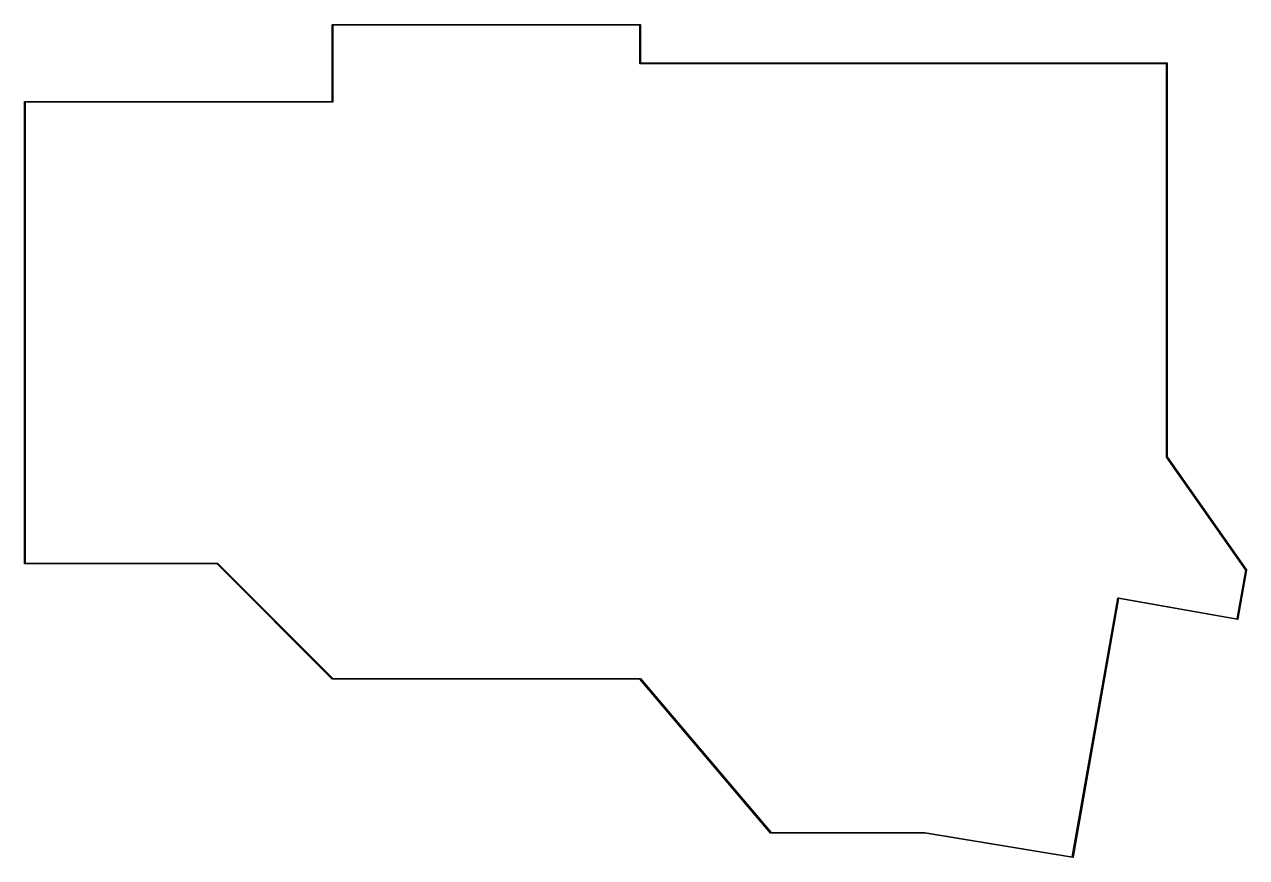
# Model space of a CAD drawing. Extents: x 29 to 180, y -132 to -29.
import ezdxf

# ---------------------------------------------------------------- set-up
doc = ezdxf.new("R2010")
doc.units = 0
doc.layers.add('BLACK', color=7, linetype='CONTINUOUS')

msp = doc.modelspace()

# ---------------------------------------------------------------- linework, layer by layer
at = {"layer": 'BLACK', "linetype": 'CONTINUOUS'}
for p, q in [((66.625, -28.575), (66.628806, -28.555866)), ((66.625, -38.05), (66.625, -28.575)), ((66.628806, -28.555866), (66.655866, -28.528806)), ((66.655866, -28.528806), (66.675, -28.525)), ((66.675, -28.525), (104.775, -28.525)), ((66.725, -28.625), (66.725, -38.1)), ((104.725, -28.625), (66.725, -28.625)), ((104.725, -33.3375), (104.725, -28.625)), ((104.775, -28.525), (104.794134, -28.528806)), ((104.794134, -28.528806), (104.821194, -28.555866)), ((104.821194, -28.555866), (104.825, -28.575)), ((104.825, -28.575), (104.825, -33.2875)), ((104.825, -33.2875), (142.875, -33.2875)), ((142.875, -33.2875), (170, -33.2875)), ((170, -33.2875), (170.019134, -33.291306)), ((170.019134, -33.291306), (170.019136, -33.291308)), ((170.019136, -33.291308), (170.019141, -33.291309)), ((170.019141, -33.291309), (170.032669, -33.304841)), ((104.728806, -33.356634), (104.725, -33.3375)), ((104.755866, -33.383694), (104.728806, -33.356634)), ((104.775, -33.3875), (104.755866, -33.383694)), ((142.875, -33.3875), (104.775, -33.3875)), ((169.949992, -33.3875), (142.875, -33.3875)), ((169.9425, -82.049992), (169.949992, -33.3875)), ((170.032669, -33.304841), (170.046194, -33.318366)), ((170.05, -33.337507), (170.042502, -82.034234)), ((170.046194, -33.318366), (170.046194, -33.318369)), ((170.046194, -33.318369), (170.046197, -33.318373)), ((170.046197, -33.318373), (170.05, -33.337507)), ((28.525, -38.1), (28.528806, -38.080866)), ((28.525, -95.25), (28.525, -38.1)), ((28.528806, -38.080866), (28.555866, -38.053806)), ((28.555866, -38.053806), (28.575, -38.05)), ((28.575, -38.05), (66.625, -38.05)), ((66.675, -38.15), (28.625, -38.15)), ((28.625, -38.15), (28.625, -95.2)), ((66.694134, -38.146194), (66.675, -38.15)), ((66.721194, -38.119134), (66.694134, -38.146194)), ((66.725, -38.1), (66.721194, -38.119134)), ((169.944141, -82.058251), (169.9425, -82.049992)), ((169.943687, -82.060831), (169.944141, -82.058251)), ((169.94545, -82.064835), (169.943687, -82.060831)), ((169.946303, -82.069127), (169.94545, -82.064835)), ((169.948155, -82.070979), (169.946303, -82.069127)), ((169.951548, -82.078686), (169.948155, -82.070979)), ((179.762193, -96.084264), (169.951548, -82.078686)), ((170.042502, -82.034234), (179.855952, -96.043813)), ((28.528806, -95.269134), (28.525, -95.25)), ((28.555866, -95.296194), (28.528806, -95.269134)), ((28.575, -95.3), (28.555866, -95.296194)), ((52.379279, -95.3), (28.575, -95.3)), ((28.625, -95.2), (52.4, -95.2)), ((66.642133, -109.572344), (52.379279, -95.3)), ((52.4, -95.2), (52.419134, -95.203806)), ((52.419134, -95.203806), (52.419139, -95.203811)), ((52.419139, -95.203811), (52.41915, -95.203812)), ((52.41915, -95.203812), (52.435367, -95.214656)), ((52.435367, -95.214656), (66.69822, -109.487)), ((178.714349, -102.09207), (179.762193, -96.084264)), ((179.864256, -96.081091), (178.804256, -102.158591)), ((179.855952, -96.043813), (179.863746, -96.061518)), ((179.863746, -96.061518), (179.863795, -96.061587)), ((179.863795, -96.061587), (179.863796, -96.06163)), ((179.863796, -96.06163), (179.863813, -96.061669)), ((179.863813, -96.061669), (179.863798, -96.061749)), ((179.863798, -96.061749), (179.864256, -96.081091)), ((158.286848, -131.547625), (163.93326, -99.538814)), ((164.02298, -99.60584), (158.37674, -131.613686)), ((163.93326, -99.538814), (163.935755, -99.532399)), ((163.935755, -99.532399), (163.937826, -99.520643)), ((163.937826, -99.520643), (163.969169, -99.498687)), ((163.969169, -99.498687), (163.988674, -99.498258)), ((163.988674, -99.498258), (178.714349, -102.09207)), ((178.746326, -102.199242), (164.02298, -99.60584)), ((178.76583, -102.198813), (178.746326, -102.199242)), ((178.765866, -102.198787), (178.76583, -102.198813)), ((178.765912, -102.198795), (178.765866, -102.198787)), ((178.781557, -102.187795), (178.765912, -102.198795)), ((178.797174, -102.176857), (178.781557, -102.187795)), ((178.797181, -102.176812), (178.797174, -102.176857)), ((178.797219, -102.176786), (178.797181, -102.176812)), ((178.804256, -102.158591), (178.797219, -102.176786)), ((66.65835, -109.583188), (66.642133, -109.572344)), ((66.658359, -109.583188), (66.65835, -109.583188)), ((66.658365, -109.583194), (66.658359, -109.583188)), ((66.677499, -109.587), (66.658365, -109.583194)), ((104.751878, -109.587499), (66.677499, -109.587)), ((66.69822, -109.487), (104.775001, -109.4875)), ((120.929403, -128.619882), (104.751878, -109.587499)), ((104.775001, -109.4875), (104.794135, -109.491306)), ((104.794135, -109.491306), (104.795658, -109.492829)), ((104.795658, -109.492829), (104.797805, -109.493004)), ((104.797805, -109.493004), (104.813097, -109.505118)), ((104.813097, -109.505118), (120.990622, -128.5375)), ((120.944695, -128.631996), (120.929403, -128.619882)), ((120.946842, -128.63217), (120.944695, -128.631996)), ((120.948366, -128.633694), (120.946842, -128.63217)), ((120.9675, -128.6375), (120.948366, -128.633694)), ((140.013405, -128.6375), (120.9675, -128.6375)), ((120.990622, -128.5375), (140.0175, -128.5375)), ((158.319369, -131.654334), (140.013405, -128.6375)), ((140.0175, -128.5375), (140.021524, -128.5383)), ((140.021524, -128.5383), (140.02563, -128.538165)), ((140.02563, -128.538165), (158.286848, -131.547625)), ((158.337803, -131.653725), (158.319369, -131.654334)), ((158.338318, -131.653816), (158.337803, -131.653725)), ((158.338479, -131.653702), (158.338318, -131.653816)), ((158.338868, -131.65369), (158.338479, -131.653702)), ((158.354183, -131.642708), (158.338868, -131.65369)), ((158.369668, -131.631868), (158.354183, -131.642708)), ((158.369809, -131.631504), (158.369668, -131.631868)), ((158.369968, -131.631391), (158.369809, -131.631504)), ((158.370052, -131.63088), (158.369968, -131.631391)), ((158.37674, -131.613686), (158.370052, -131.63088))]:
    msp.add_line(p, q, dxfattribs=at)

doc.saveas('drawing.dxf')
